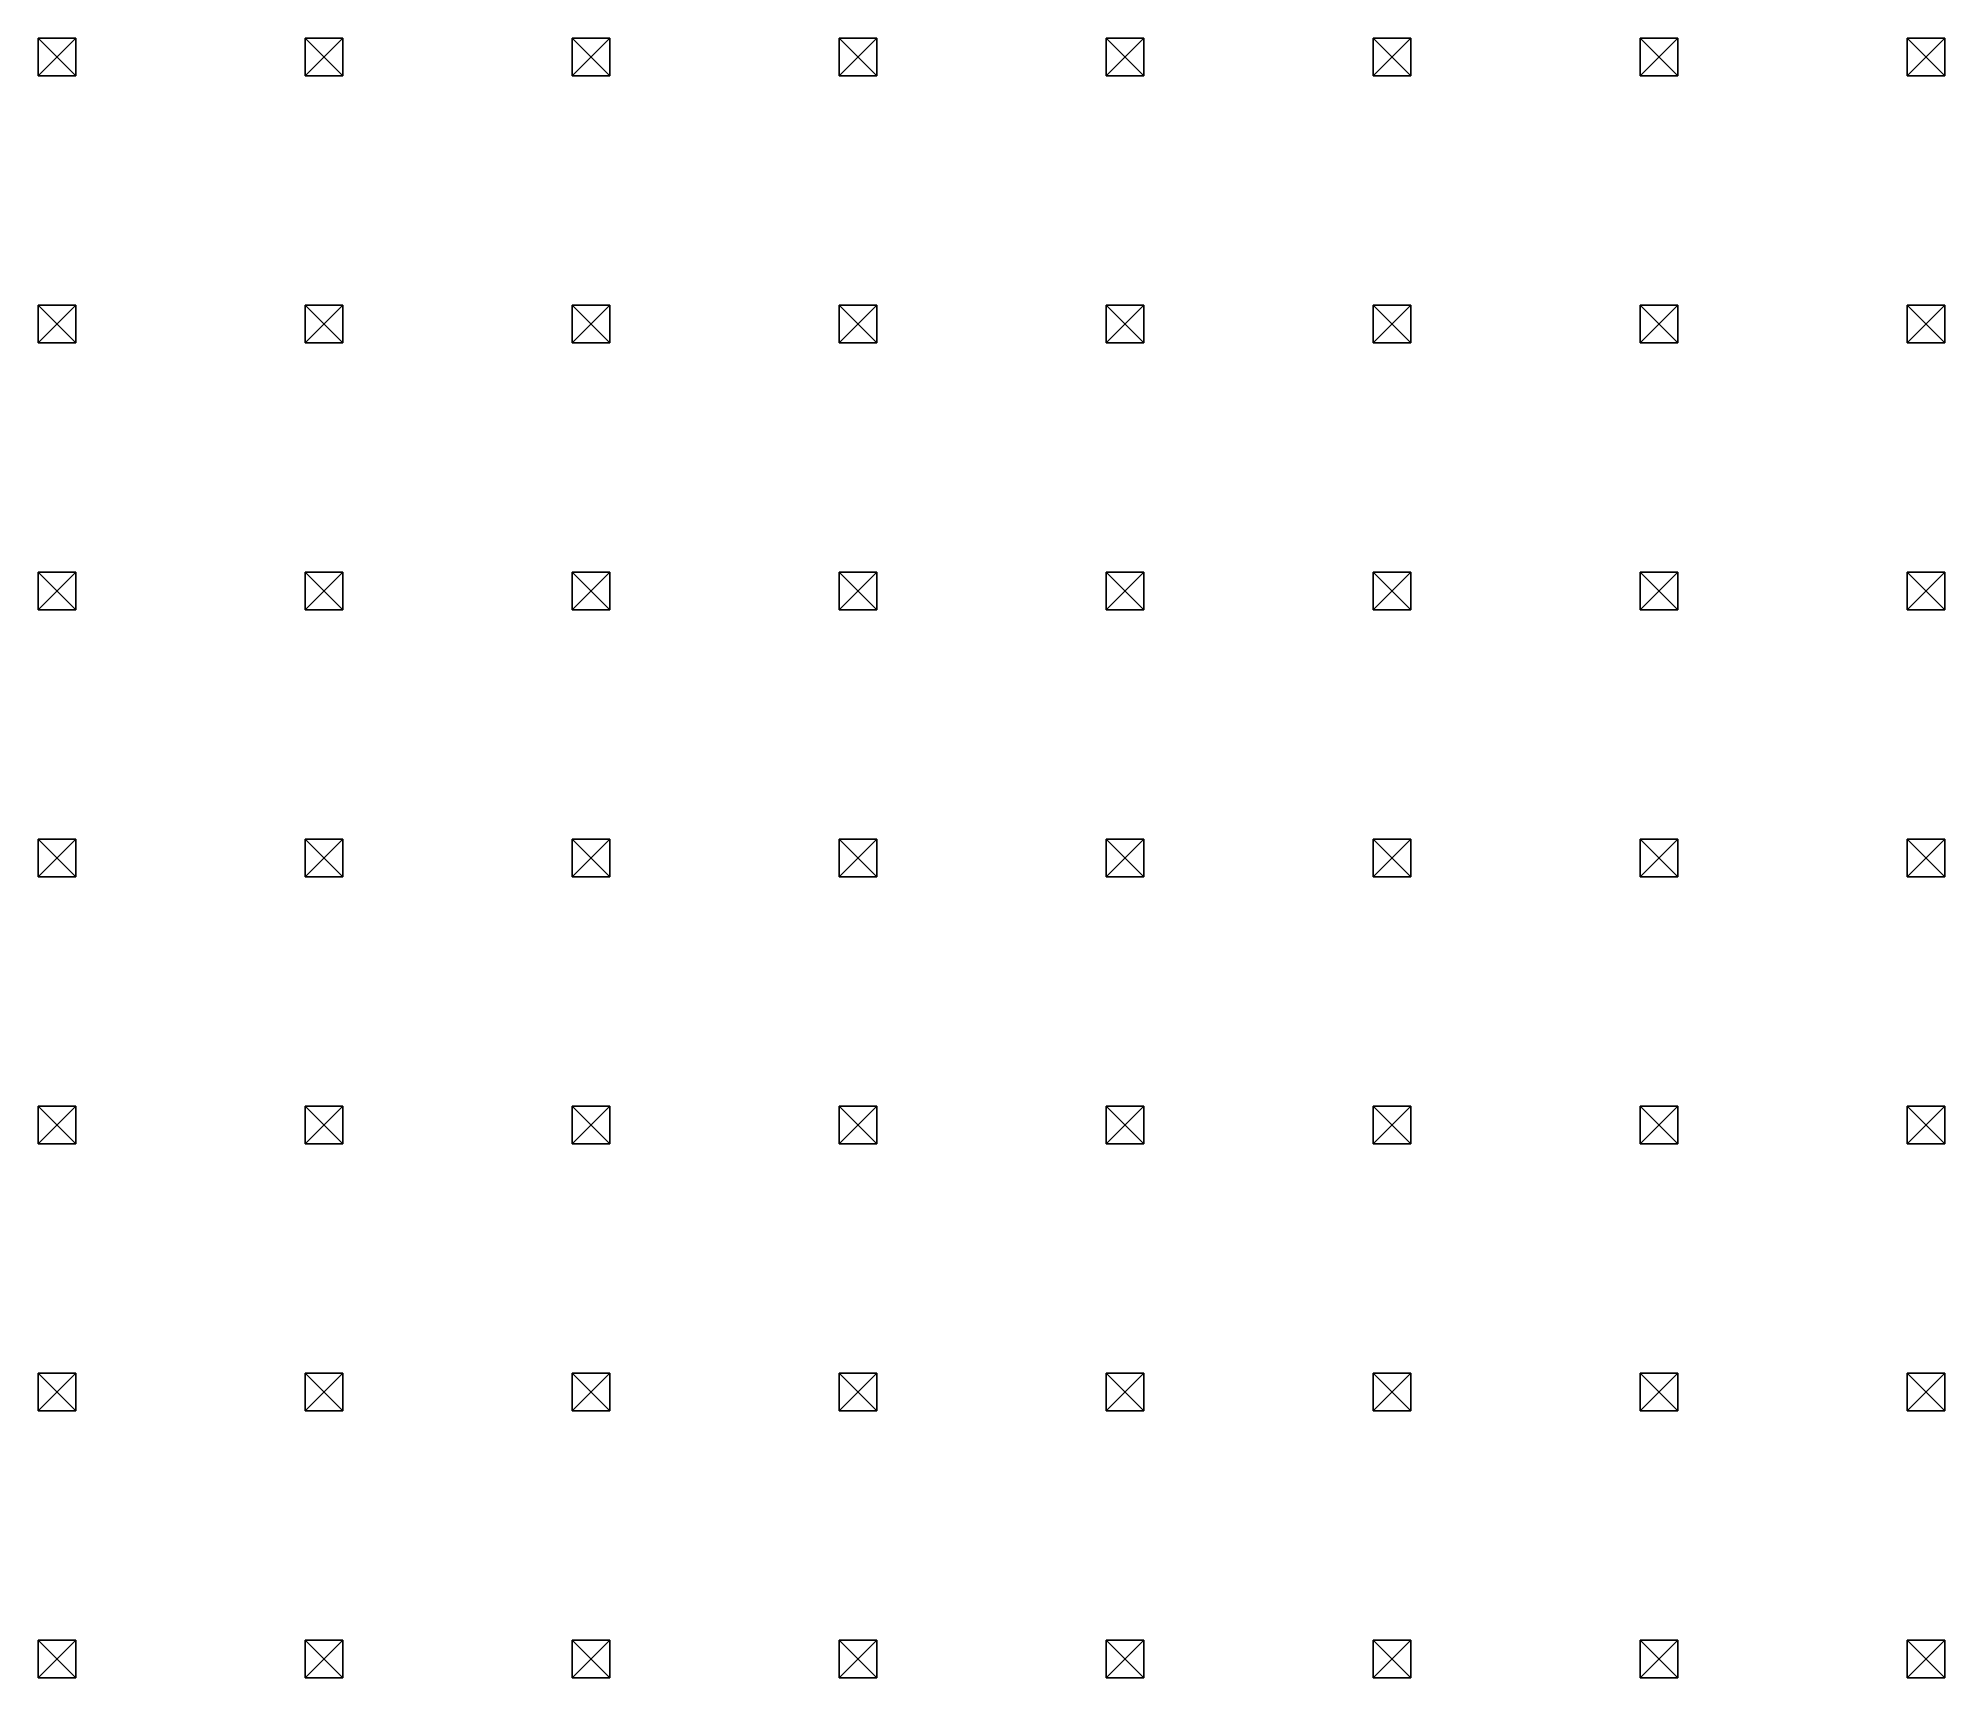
# Model space of a CAD drawing. Header units: inches. Extents: x -0.02 to 2.26, y -0.02 to 1.94.
import ezdxf

# ---------------------------------------------------------------- set-up
doc = ezdxf.new("R2010")
doc.units = ezdxf.units.IN
doc.header["$MEASUREMENT"] = 0

msp = doc.modelspace()

# ---------------------------------------------------------------- linework, layer by layer
for p, q in [((-0.0225, 1.9425), (0.0225, 1.8975)), ((0.0225, 1.9425), (-0.0225, 1.8975)), ((-0.0225, 1.9425), (0.0225, 1.9425)), ((-0.0225, 1.8975), (-0.0225, 1.9425)), ((0.0225, 1.9425), (0.0225, 1.8975)), ((0.2975, 1.9425), (0.3425, 1.8975)), ((0.3425, 1.9425), (0.2975, 1.8975)), ((0.2975, 1.9425), (0.3425, 1.9425)), ((0.2975, 1.8975), (0.2975, 1.9425)), ((0.3425, 1.9425), (0.3425, 1.8975)), ((0.6175, 1.9425), (0.6625, 1.8975)), ((0.6625, 1.9425), (0.6175, 1.8975)), ((0.6175, 1.9425), (0.6625, 1.9425)), ((0.6175, 1.8975), (0.6175, 1.9425)), ((0.6625, 1.9425), (0.6625, 1.8975)), ((0.9375, 1.9425), (0.9825, 1.8975)), ((0.9825, 1.9425), (0.9375, 1.8975)), ((0.9375, 1.9425), (0.9825, 1.9425)), ((0.9375, 1.8975), (0.9375, 1.9425)), ((0.9825, 1.9425), (0.9825, 1.8975)), ((1.2575, 1.9425), (1.3025, 1.8975)), ((1.3025, 1.9425), (1.2575, 1.8975)), ((1.2575, 1.9425), (1.3025, 1.9425)), ((1.2575, 1.8975), (1.2575, 1.9425)), ((1.3025, 1.9425), (1.3025, 1.8975)), ((1.5775, 1.9425), (1.6225, 1.8975)), ((1.6225, 1.9425), (1.5775, 1.8975)), ((1.5775, 1.9425), (1.6225, 1.9425)), ((1.5775, 1.8975), (1.5775, 1.9425)), ((1.6225, 1.9425), (1.6225, 1.8975)), ((1.8975, 1.9425), (1.9425, 1.8975)), ((1.9425, 1.9425), (1.8975, 1.8975)), ((1.8975, 1.9425), (1.9425, 1.9425)), ((1.8975, 1.8975), (1.8975, 1.9425)), ((1.9425, 1.9425), (1.9425, 1.8975)), ((2.2175, 1.9425), (2.2625, 1.8975)), ((2.2625, 1.9425), (2.2175, 1.8975)), ((2.2175, 1.9425), (2.2625, 1.9425)), ((2.2175, 1.8975), (2.2175, 1.9425)), ((2.2625, 1.9425), (2.2625, 1.8975)), ((0.0225, 1.8975), (-0.0225, 1.8975)), ((0.3425, 1.8975), (0.2975, 1.8975)), ((0.6625, 1.8975), (0.6175, 1.8975)), ((0.9825, 1.8975), (0.9375, 1.8975)), ((1.3025, 1.8975), (1.2575, 1.8975)), ((1.6225, 1.8975), (1.5775, 1.8975)), ((1.9425, 1.8975), (1.8975, 1.8975)), ((2.2625, 1.8975), (2.2175, 1.8975)), ((-0.0225, 1.6225), (0.0225, 1.5775)), ((0.0225, 1.6225), (-0.0225, 1.5775)), ((-0.0225, 1.6225), (0.0225, 1.6225)), ((-0.0225, 1.5775), (-0.0225, 1.6225)), ((0.0225, 1.6225), (0.0225, 1.5775)), ((0.2975, 1.6225), (0.3425, 1.5775)), ((0.3425, 1.6225), (0.2975, 1.5775)), ((0.2975, 1.6225), (0.3425, 1.6225)), ((0.2975, 1.5775), (0.2975, 1.6225)), ((0.3425, 1.6225), (0.3425, 1.5775)), ((0.6175, 1.6225), (0.6625, 1.5775)), ((0.6625, 1.6225), (0.6175, 1.5775)), ((0.6175, 1.6225), (0.6625, 1.6225)), ((0.6175, 1.5775), (0.6175, 1.6225)), ((0.6625, 1.6225), (0.6625, 1.5775)), ((0.9375, 1.6225), (0.9825, 1.5775)), ((0.9825, 1.6225), (0.9375, 1.5775)), ((0.9375, 1.6225), (0.9825, 1.6225)), ((0.9375, 1.5775), (0.9375, 1.6225)), ((0.9375, 1.6225), (0.9825, 1.5775)), ((0.9825, 1.6225), (0.9375, 1.5775)), ((0.9375, 1.6225), (0.9825, 1.6225)), ((0.9375, 1.5775), (0.9375, 1.6225)), ((0.9825, 1.6225), (0.9825, 1.5775)), ((0.9825, 1.6225), (0.9825, 1.5775)), ((1.2575, 1.6225), (1.3025, 1.5775)), ((1.3025, 1.6225), (1.2575, 1.5775)), ((1.2575, 1.6225), (1.3025, 1.6225)), ((1.2575, 1.5775), (1.2575, 1.6225)), ((1.3025, 1.6225), (1.3025, 1.5775)), ((1.5775, 1.6225), (1.6225, 1.5775)), ((1.6225, 1.6225), (1.5775, 1.5775)), ((1.5775, 1.6225), (1.6225, 1.6225)), ((1.5775, 1.5775), (1.5775, 1.6225)), ((1.6225, 1.6225), (1.6225, 1.5775)), ((1.8975, 1.6225), (1.9425, 1.5775)), ((1.9425, 1.6225), (1.8975, 1.5775)), ((1.8975, 1.6225), (1.9425, 1.6225)), ((1.8975, 1.5775), (1.8975, 1.6225)), ((1.9425, 1.6225), (1.9425, 1.5775)), ((2.2175, 1.6225), (2.2625, 1.5775)), ((2.2625, 1.6225), (2.2175, 1.5775)), ((2.2175, 1.6225), (2.2625, 1.6225)), ((2.2175, 1.5775), (2.2175, 1.6225)), ((2.2625, 1.6225), (2.2625, 1.5775)), ((0.0225, 1.5775), (-0.0225, 1.5775)), ((0.3425, 1.5775), (0.2975, 1.5775)), ((0.6625, 1.5775), (0.6175, 1.5775)), ((0.9825, 1.5775), (0.9375, 1.5775)), ((0.9825, 1.5775), (0.9375, 1.5775)), ((1.3025, 1.5775), (1.2575, 1.5775)), ((1.6225, 1.5775), (1.5775, 1.5775)), ((1.9425, 1.5775), (1.8975, 1.5775)), ((2.2625, 1.5775), (2.2175, 1.5775)), ((-0.0225, 1.3025), (0.0225, 1.2575)), ((0.0225, 1.3025), (-0.0225, 1.2575)), ((-0.0225, 1.3025), (0.0225, 1.3025)), ((-0.0225, 1.2575), (-0.0225, 1.3025)), ((0.0225, 1.3025), (0.0225, 1.2575)), ((0.2975, 1.3025), (0.3425, 1.2575)), ((0.3425, 1.3025), (0.2975, 1.2575)), ((0.2975, 1.3025), (0.3425, 1.3025)), ((0.2975, 1.2575), (0.2975, 1.3025)), ((0.3425, 1.3025), (0.3425, 1.2575)), ((0.6175, 1.2575), (0.6175, 1.3025)), ((0.6175, 1.3025), (0.6625, 1.3025)), ((0.6625, 1.3025), (0.6175, 1.2575)), ((0.6175, 1.3025), (0.6625, 1.2575)), ((0.6625, 1.3025), (0.6625, 1.2575)), ((0.9375, 1.3025), (0.9825, 1.2575)), ((0.9825, 1.3025), (0.9375, 1.2575)), ((0.9375, 1.3025), (0.9825, 1.3025)), ((0.9375, 1.2575), (0.9375, 1.3025)), ((0.9825, 1.3025), (0.9825, 1.2575)), ((1.2575, 1.3025), (1.3025, 1.2575)), ((1.3025, 1.3025), (1.2575, 1.2575)), ((1.2575, 1.3025), (1.3025, 1.3025)), ((1.2575, 1.2575), (1.2575, 1.3025)), ((1.3025, 1.3025), (1.3025, 1.2575)), ((1.5775, 1.3025), (1.6225, 1.2575)), ((1.6225, 1.3025), (1.5775, 1.2575)), ((1.5775, 1.3025), (1.6225, 1.3025)), ((1.5775, 1.2575), (1.5775, 1.3025)), ((1.6225, 1.3025), (1.6225, 1.2575)), ((1.8975, 1.3025), (1.9425, 1.2575)), ((1.9425, 1.3025), (1.8975, 1.2575)), ((1.8975, 1.3025), (1.9425, 1.3025)), ((1.8975, 1.2575), (1.8975, 1.3025)), ((1.9425, 1.3025), (1.9425, 1.2575)), ((2.2175, 1.3025), (2.2625, 1.2575)), ((2.2625, 1.3025), (2.2175, 1.2575)), ((2.2175, 1.3025), (2.2625, 1.3025)), ((2.2175, 1.2575), (2.2175, 1.3025)), ((2.2625, 1.3025), (2.2625, 1.2575)), ((0.0225, 1.2575), (-0.0225, 1.2575)), ((0.3425, 1.2575), (0.2975, 1.2575)), ((0.6625, 1.2575), (0.6175, 1.2575)), ((0.9825, 1.2575), (0.9375, 1.2575)), ((1.3025, 1.2575), (1.2575, 1.2575)), ((1.6225, 1.2575), (1.5775, 1.2575)), ((1.9425, 1.2575), (1.8975, 1.2575)), ((2.2625, 1.2575), (2.2175, 1.2575)), ((-0.0225, 0.9825), (0.0225, 0.9375)), ((0.0225, 0.9825), (-0.0225, 0.9375)), ((-0.0225, 0.9825), (0.0225, 0.9825)), ((-0.0225, 0.9375), (-0.0225, 0.9825)), ((0.0225, 0.9825), (0.0225, 0.9375)), ((0.2975, 0.9825), (0.3425, 0.9375)), ((0.3425, 0.9825), (0.2975, 0.9375)), ((0.2975, 0.9825), (0.3425, 0.9825)), ((0.2975, 0.9375), (0.2975, 0.9825)), ((0.3425, 0.9825), (0.3425, 0.9375)), ((0.6175, 0.9825), (0.6625, 0.9375)), ((0.6625, 0.9825), (0.6175, 0.9375)), ((0.6175, 0.9825), (0.6625, 0.9825)), ((0.6175, 0.9375), (0.6175, 0.9825)), ((0.6625, 0.9825), (0.6625, 0.9375)), ((0.9375, 0.9825), (0.9825, 0.9375)), ((0.9825, 0.9825), (0.9375, 0.9375)), ((0.9375, 0.9825), (0.9825, 0.9825)), ((0.9375, 0.9375), (0.9375, 0.9825)), ((0.9825, 0.9825), (0.9825, 0.9375)), ((1.2575, 0.9825), (1.3025, 0.9375)), ((1.3025, 0.9825), (1.2575, 0.9375)), ((1.2575, 0.9825), (1.3025, 0.9825)), ((1.2575, 0.9375), (1.2575, 0.9825)), ((1.3025, 0.9825), (1.3025, 0.9375)), ((1.5775, 0.9825), (1.6225, 0.9375)), ((1.6225, 0.9825), (1.5775, 0.9375)), ((1.5775, 0.9825), (1.6225, 0.9825)), ((1.5775, 0.9375), (1.5775, 0.9825)), ((1.6225, 0.9825), (1.6225, 0.9375)), ((1.8975, 0.9825), (1.9425, 0.9375)), ((1.9425, 0.9825), (1.8975, 0.9375)), ((1.8975, 0.9825), (1.9425, 0.9825)), ((1.8975, 0.9375), (1.8975, 0.9825)), ((1.9425, 0.9825), (1.9425, 0.9375)), ((2.2175, 0.9825), (2.2625, 0.9375)), ((2.2625, 0.9825), (2.2175, 0.9375)), ((2.2175, 0.9825), (2.2625, 0.9825)), ((2.2175, 0.9375), (2.2175, 0.9825)), ((2.2625, 0.9825), (2.2625, 0.9375)), ((0.0225, 0.9375), (-0.0225, 0.9375)), ((0.3425, 0.9375), (0.2975, 0.9375)), ((0.6625, 0.9375), (0.6175, 0.9375)), ((0.9825, 0.9375), (0.9375, 0.9375)), ((1.3025, 0.9375), (1.2575, 0.9375)), ((1.6225, 0.9375), (1.5775, 0.9375)), ((1.9425, 0.9375), (1.8975, 0.9375)), ((2.2625, 0.9375), (2.2175, 0.9375)), ((-0.0225, 0.6625), (0.0225, 0.6175)), ((0.0225, 0.6625), (-0.0225, 0.6175)), ((-0.0225, 0.6625), (0.0225, 0.6625)), ((-0.0225, 0.6175), (-0.0225, 0.6625)), ((0.0225, 0.6625), (0.0225, 0.6175)), ((0.2975, 0.6625), (0.3425, 0.6175)), ((0.3425, 0.6625), (0.2975, 0.6175)), ((0.2975, 0.6625), (0.3425, 0.6625)), ((0.2975, 0.6175), (0.2975, 0.6625)), ((0.3425, 0.6625), (0.3425, 0.6175)), ((0.6175, 0.6625), (0.6625, 0.6175)), ((0.6625, 0.6625), (0.6175, 0.6175)), ((0.6175, 0.6625), (0.6625, 0.6625)), ((0.6175, 0.6175), (0.6175, 0.6625)), ((0.6625, 0.6625), (0.6625, 0.6175)), ((0.9375, 0.6625), (0.9825, 0.6175)), ((0.9825, 0.6625), (0.9375, 0.6175)), ((0.9375, 0.6625), (0.9825, 0.6625)), ((0.9375, 0.6175), (0.9375, 0.6625)), ((0.9825, 0.6625), (0.9825, 0.6175)), ((1.2575, 0.6625), (1.3025, 0.6175)), ((1.3025, 0.6625), (1.2575, 0.6175)), ((1.2575, 0.6625), (1.3025, 0.6625)), ((1.2575, 0.6175), (1.2575, 0.6625)), ((1.3025, 0.6625), (1.3025, 0.6175)), ((1.5775, 0.6625), (1.6225, 0.6175)), ((1.6225, 0.6625), (1.5775, 0.6175)), ((1.5775, 0.6625), (1.6225, 0.6625)), ((1.5775, 0.6175), (1.5775, 0.6625)), ((1.6225, 0.6625), (1.6225, 0.6175)), ((1.8975, 0.6625), (1.9425, 0.6175)), ((1.9425, 0.6625), (1.8975, 0.6175)), ((1.8975, 0.6625), (1.9425, 0.6625)), ((1.8975, 0.6175), (1.8975, 0.6625)), ((1.9425, 0.6625), (1.9425, 0.6175)), ((2.2175, 0.6625), (2.2625, 0.6175)), ((2.2625, 0.6625), (2.2175, 0.6175)), ((2.2175, 0.6625), (2.2625, 0.6625)), ((2.2175, 0.6175), (2.2175, 0.6625)), ((2.2625, 0.6625), (2.2625, 0.6175)), ((0.0225, 0.6175), (-0.0225, 0.6175)), ((0.3425, 0.6175), (0.2975, 0.6175)), ((0.6625, 0.6175), (0.6175, 0.6175)), ((0.9825, 0.6175), (0.9375, 0.6175)), ((1.3025, 0.6175), (1.2575, 0.6175)), ((1.6225, 0.6175), (1.5775, 0.6175)), ((1.9425, 0.6175), (1.8975, 0.6175)), ((2.2625, 0.6175), (2.2175, 0.6175)), ((-0.0225, 0.3425), (0.0225, 0.2975)), ((0.0225, 0.3425), (-0.0225, 0.2975)), ((-0.0225, 0.3425), (0.0225, 0.3425)), ((-0.0225, 0.2975), (-0.0225, 0.3425)), ((0.0225, 0.3425), (0.0225, 0.2975)), ((0.2975, 0.3425), (0.3425, 0.2975)), ((0.3425, 0.3425), (0.2975, 0.2975)), ((0.2975, 0.3425), (0.3425, 0.3425)), ((0.2975, 0.2975), (0.2975, 0.3425)), ((0.3425, 0.3425), (0.3425, 0.2975)), ((0.6175, 0.3425), (0.6625, 0.2975)), ((0.6625, 0.3425), (0.6175, 0.2975)), ((0.6175, 0.3425), (0.6625, 0.3425)), ((0.6175, 0.2975), (0.6175, 0.3425)), ((0.6625, 0.3425), (0.6625, 0.2975)), ((0.9375, 0.3425), (0.9825, 0.2975)), ((0.9825, 0.3425), (0.9375, 0.2975)), ((0.9375, 0.3425), (0.9825, 0.3425)), ((0.9375, 0.2975), (0.9375, 0.3425)), ((0.9825, 0.3425), (0.9825, 0.2975)), ((1.2575, 0.3425), (1.3025, 0.2975)), ((1.3025, 0.3425), (1.2575, 0.2975)), ((1.2575, 0.3425), (1.3025, 0.3425)), ((1.2575, 0.2975), (1.2575, 0.3425)), ((1.3025, 0.3425), (1.3025, 0.2975)), ((1.5775, 0.3425), (1.6225, 0.2975)), ((1.6225, 0.3425), (1.5775, 0.2975)), ((1.5775, 0.3425), (1.6225, 0.3425)), ((1.5775, 0.2975), (1.5775, 0.3425)), ((1.6225, 0.3425), (1.6225, 0.2975)), ((1.8975, 0.3425), (1.9425, 0.2975)), ((1.9425, 0.3425), (1.8975, 0.2975)), ((1.8975, 0.3425), (1.9425, 0.3425)), ((1.8975, 0.2975), (1.8975, 0.3425)), ((1.9425, 0.3425), (1.9425, 0.2975)), ((2.2175, 0.3425), (2.2625, 0.2975)), ((2.2625, 0.3425), (2.2175, 0.2975)), ((2.2175, 0.3425), (2.2625, 0.3425)), ((2.2175, 0.2975), (2.2175, 0.3425)), ((2.2625, 0.3425), (2.2625, 0.2975)), ((0.0225, 0.2975), (-0.0225, 0.2975)), ((0.3425, 0.2975), (0.2975, 0.2975)), ((0.6625, 0.2975), (0.6175, 0.2975)), ((0.9825, 0.2975), (0.9375, 0.2975)), ((1.3025, 0.2975), (1.2575, 0.2975)), ((1.6225, 0.2975), (1.5775, 0.2975)), ((1.9425, 0.2975), (1.8975, 0.2975)), ((2.2625, 0.2975), (2.2175, 0.2975)), ((-0.0225, 0.0225), (0.0225, -0.0225)), ((0.0225, 0.0225), (-0.0225, -0.0225)), ((-0.0225, 0.0225), (0.0225, 0.0225)), ((-0.0225, -0.0225), (-0.0225, 0.0225)), ((0.0225, 0.0225), (0.0225, -0.0225)), ((0.2975, 0.0225), (0.3425, -0.0225)), ((0.3425, 0.0225), (0.2975, -0.0225)), ((0.2975, 0.0225), (0.3425, 0.0225)), ((0.2975, -0.0225), (0.2975, 0.0225)), ((0.3425, 0.0225), (0.3425, -0.0225)), ((0.6175, 0.0225), (0.6625, -0.0225)), ((0.6625, 0.0225), (0.6175, -0.0225)), ((0.6175, 0.0225), (0.6625, 0.0225)), ((0.6175, -0.0225), (0.6175, 0.0225)), ((0.6625, 0.0225), (0.6625, -0.0225)), ((0.9375, 0.0225), (0.9825, -0.0225)), ((0.9825, 0.0225), (0.9375, -0.0225)), ((0.9375, 0.0225), (0.9825, 0.0225)), ((0.9375, -0.0225), (0.9375, 0.0225)), ((0.9825, 0.0225), (0.9825, -0.0225)), ((1.2575, 0.0225), (1.3025, -0.0225)), ((1.3025, 0.0225), (1.2575, -0.0225)), ((1.2575, 0.0225), (1.3025, 0.0225)), ((1.2575, -0.0225), (1.2575, 0.0225)), ((1.3025, 0.0225), (1.3025, -0.0225)), ((1.5775, 0.0225), (1.6225, -0.0225)), ((1.6225, 0.0225), (1.5775, -0.0225)), ((1.5775, 0.0225), (1.6225, 0.0225)), ((1.5775, -0.0225), (1.5775, 0.0225)), ((1.6225, 0.0225), (1.6225, -0.0225)), ((1.8975, 0.0225), (1.9425, -0.0225)), ((1.9425, 0.0225), (1.8975, -0.0225)), ((1.8975, 0.0225), (1.9425, 0.0225)), ((1.8975, -0.0225), (1.8975, 0.0225)), ((1.9425, 0.0225), (1.9425, -0.0225)), ((2.2175, 0.0225), (2.2625, -0.0225)), ((2.2625, 0.0225), (2.2175, -0.0225)), ((2.2175, 0.0225), (2.2625, 0.0225)), ((2.2175, -0.0225), (2.2175, 0.0225)), ((2.2625, 0.0225), (2.2625, -0.0225)), ((0.0225, -0.0225), (-0.0225, -0.0225)), ((0.3425, -0.0225), (0.2975, -0.0225)), ((0.6625, -0.0225), (0.6175, -0.0225)), ((0.9825, -0.0225), (0.9375, -0.0225)), ((1.3025, -0.0225), (1.2575, -0.0225)), ((1.6225, -0.0225), (1.5775, -0.0225)), ((1.9425, -0.0225), (1.8975, -0.0225)), ((2.2625, -0.0225), (2.2175, -0.0225))]:
    msp.add_line(p, q)

doc.saveas('drawing.dxf')
